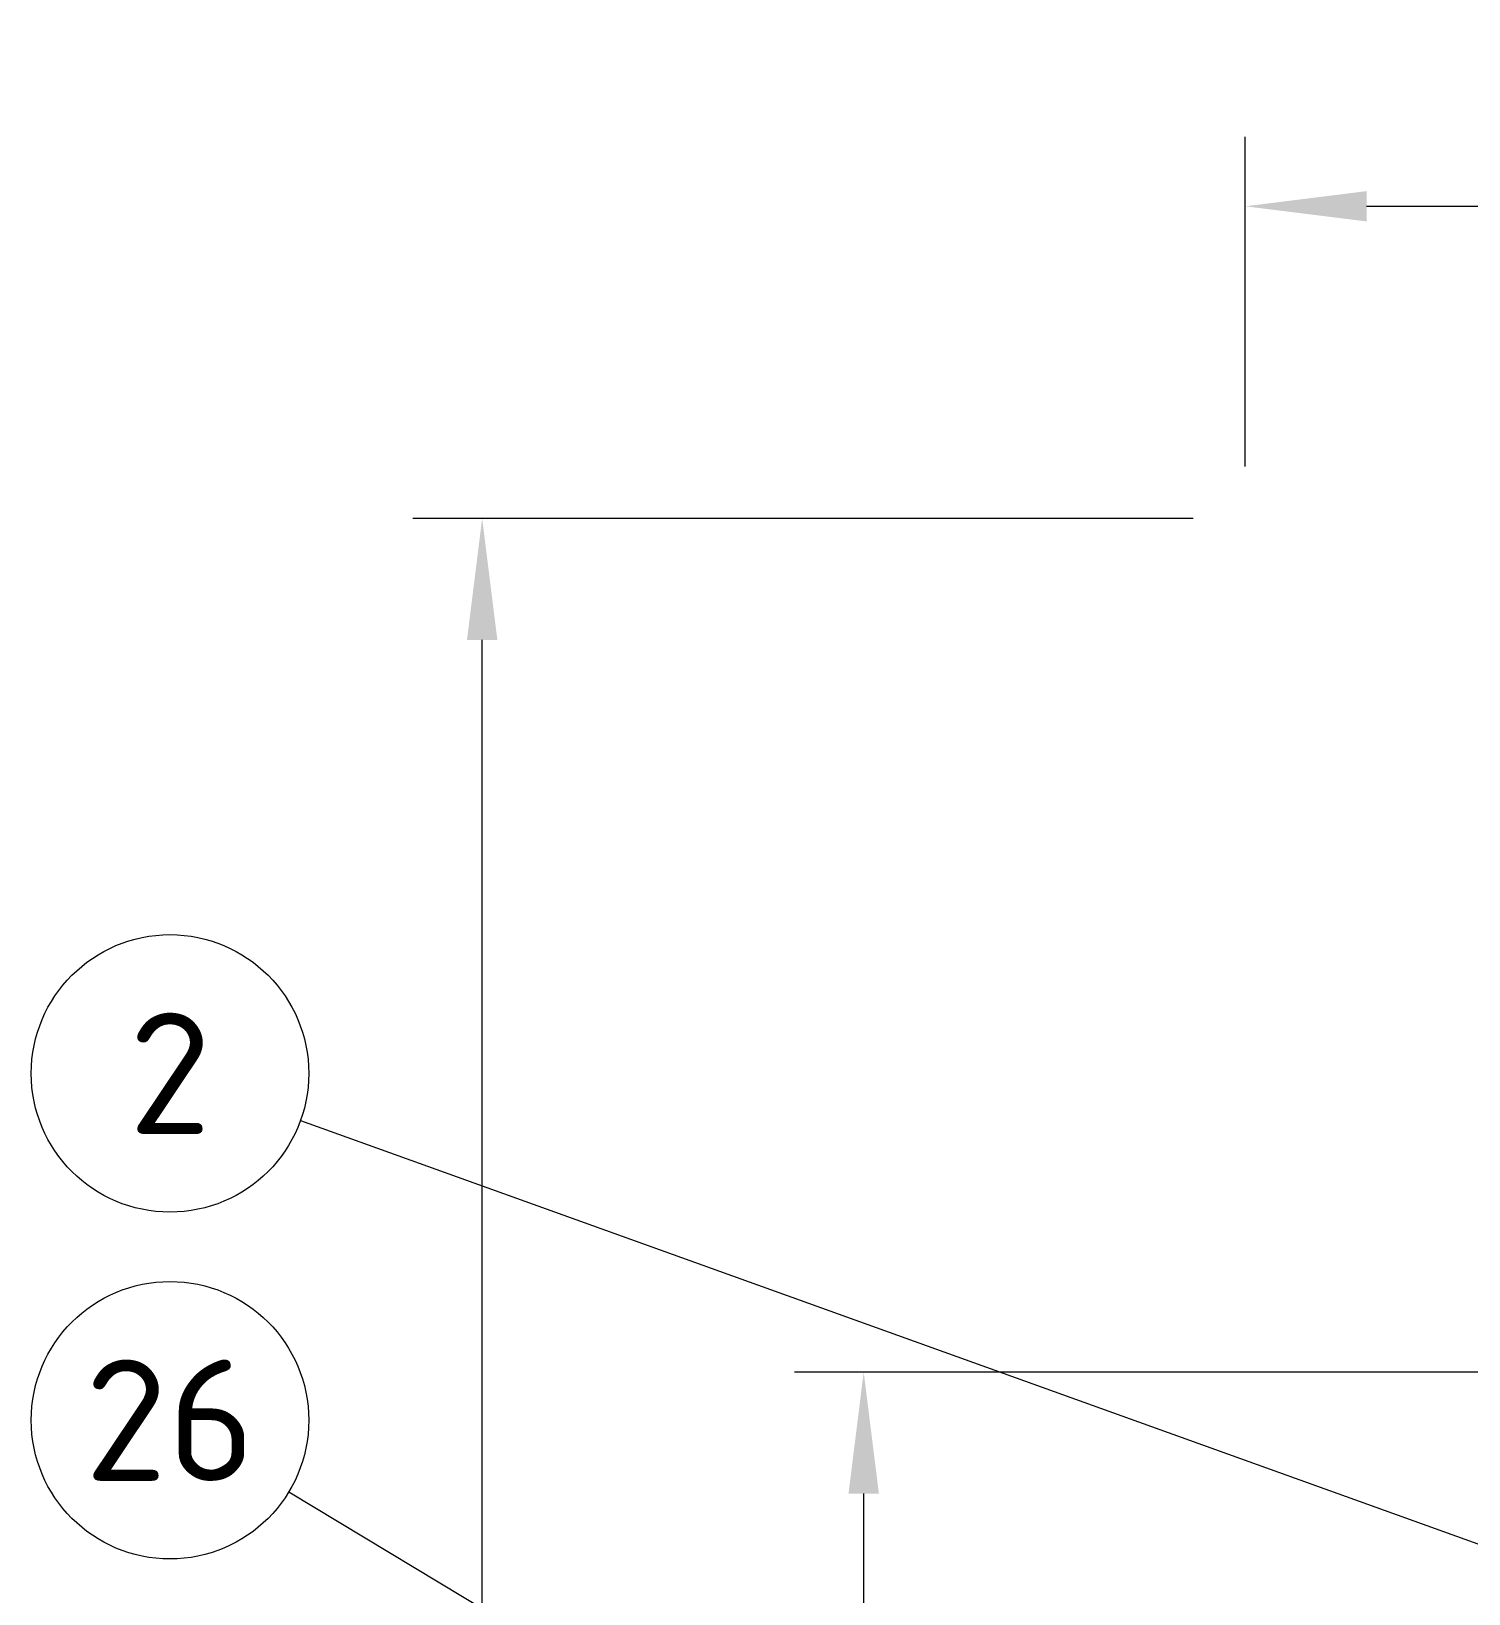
# Model space of a CAD drawing. Header units: millimetres. Extents: x 0 to 2382, y 0 to 420.
# Drawn here: x 102 to 143.44, y 298.5 to 343.55 of the extents above; entities that cross this region are included whole.
import ezdxf
from ezdxf.enums import TextEntityAlignment as Align

# ---------------------------------------------------------------- set-up
doc = ezdxf.new("R2010")
doc.units = ezdxf.units.MM
for name, color, linetype, lineweight in [('04-COTA', 3, 'CONTINUOUS', 18), ('06-TEXTO', 7, 'CONTINUOUS', 25), ('08-FINA', 5, 'CONTINUOUS', 18)]:
    doc.layers.add(name, color=color, linetype=linetype, lineweight=lineweight)
doc.styles.add('ISO3098', font='isocpeur.ttf')
doc.dimstyles.new('FLAMA-IRAM', dxfattribs={"dimtxt": 3.5, "dimasz": 3.5, "dimexe": 2, "dimexo": 1.5, "dimgap": 1, "dimtad": 1, "dimdec": 1, "dimtxsty": 'ISO3098', "dimblk": 'IRAM_FLECHA', "dimblk1": 'IRAM_FLECHA', "dimblk2": 'IRAM_FLECHA', "dimcen": 2.5, "dimclrd": 256, "dimclre": 256, "dimclrt": 256, "dimazin": 3, "dimtfac": 1, "dimtmove": 0, "dimatfit": 3, "dimlwd": 18, "dimlwe": 18})

# ---------------------------------------------------------------- blocks, each defined once
blk = doc.blocks.new('IRAM_FLECHA')
blk.add_solid([(0, 0), (-1, 0.125), (-1, -0.125)])

msp = doc.modelspace()

# ---------------------------------------------------------------- linework, layer by layer
at = {"layer": '08-FINA'}
for p, q in [((109.764, 312.146), (155.8, 295.584)), ((109.427, 301.437), (147.059, 278.79))]:
    msp.add_line(p, q, dxfattribs=at)
for centre in [(106, 313.5), (106, 303.5)]:
    msp.add_circle(centre, 4, dxfattribs=at)

# ---------------------------------------------------------------- texts
at = {"layer": '06-TEXTO', "style": 'ISO3098'}
for s, p in [('2', (106, 313.5)), ('26', (106, 303.5))]:
    msp.add_text(s, height=3.5, dxfattribs=at).set_placement(p, align=Align.MIDDLE_CENTER)

# ---------------------------------------------------------------- dimensions: what is measured, and where the dimension line sits
at = {"layer": '04-COTA'}
msp.add_linear_dim(base=(137, 338.5), p1=(137, 329.5), p2=(189, 329.5), dimstyle='FLAMA-IRAM', override={"dimlfac": 10}, dxfattribs=at).render()
for base, p1, p2 in [((115, 213.5), (137, 213.5), (137, 329.5)), ((126, 213.5), (147, 213.5), (160, 304.887))]:
    msp.add_linear_dim(base=base, p1=p1, p2=p2, angle=90, dimstyle='FLAMA-IRAM', override={"dimlfac": 10}, dxfattribs=at).render()

doc.saveas('drawing.dxf')
